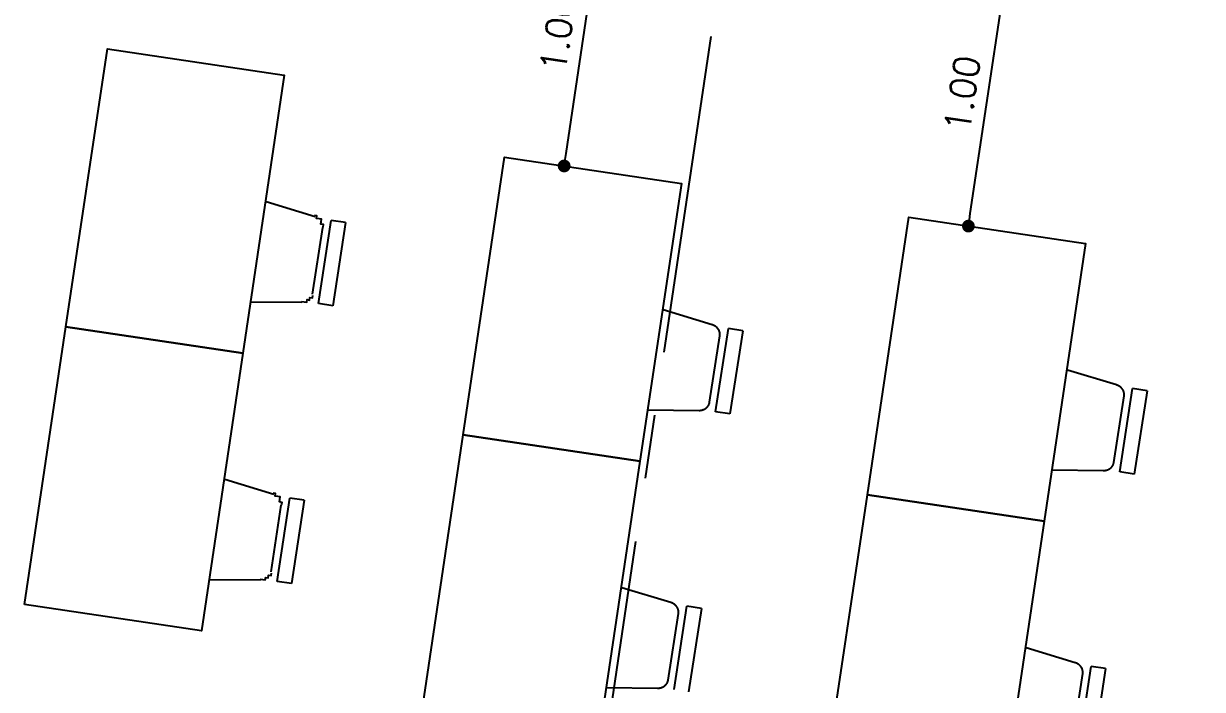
# Model space of a CAD drawing. Header units: millimetres. Extents: x 338 to 506, y 179 to 335.
# Drawn here: x 436.802 to 441.417, y 264.781 to 267.389 of the extents above; entities that cross this region are included whole.
import ezdxf

# ---------------------------------------------------------------- set-up
doc = ezdxf.new("R2010")
doc.units = ezdxf.units.MM
doc.linetypes.add('CENTER', pattern=[2, 1.25, -0.25, 0.25, -0.25])
doc.linetypes.add('DASHED2', pattern=[0.375, 0.25, -0.125])
doc.layers.add('EJES_DE_COLUMNA', color=255, linetype='DASHED2')
doc.layers.add('MUROS', color=32, linetype='Continuous')
doc.styles.add('NOTAS', font='simplex.shx')
doc.styles.get("Standard").update_dxf_attribs({"font": 'ARIALUNI.ttf'})
doc.dimstyles.new('ROMANS', dxfattribs={"dimtxt": 0.1, "dimasz": 0.05, "dimexe": 0.04, "dimexo": 0.5, "dimgap": 0.05, "dimtad": 1, "dimtih": 1, "dimtoh": 1, "dimdec": 4, "dimzin": 5, "dimdsep": 46, "dimtxsty": 'Standard', "dimsah": 1, "dimcen": 0.05, "dimse1": 1, "dimse2": 1, "dimclrd": 7, "dimclre": 7, "dimclrt": 7, "dimadec": 0, "dimazin": 0, "dimtfac": 1, "dimtdec": 4, "dimtix": 1, "dimtmove": 2, "dimatfit": 3, "dimfxl": 1, "dimtolj": 1, "dimarcsym": 0})

# ---------------------------------------------------------------- blocks, each defined once
blk = doc.blocks.new('_DOT')
at = {"color": 0, "linetype": 'ByBlock'}
blk.add_line((-0.5, 0), (-1, 0), dxfattribs=at)
at = {"color": 0, "linetype": 'ByBlock', "const_width": 0.5}
blk.add_lwpolyline([(-0.25, 0, 1), (0.25, 0, 1)], format="xyb", close=True, dxfattribs=at)
blk = doc.blocks.new('*U672')
at = {"color": 7, "style": 'NOTAS'}
blk.add_text('1.00', height=0.1, dxfattribs=at).set_placement((2.3694, 0.8366))
blk = doc.blocks.new('*D671')
at = {"color": 7, "transparency": 16777216}
blk.add_line((2.06, 0.7866), (2.9645, 0.7866), dxfattribs=at)
at = {"layer": 'DEFPOINTS', "color": 0, "transparency": 16777216}
for p in [(2.01, 1.0228, -0.0148), (3.0145, 1.0228, -0.0148), (3.0145, 0.7866)]:
    blk.add_point(p, dxfattribs=at)
at = {"transparency": 16777216}
blk.add_blockref('*U672', (0, 0), dxfattribs=at)
at = {"color": 7, "transparency": 16777216, "xscale": 0.05, "yscale": 0.05, "zscale": 0.05, "rotation": 180}
blk.add_blockref('_DOT', (2.01, 0.7866), dxfattribs=at)
at = {"color": 7, "transparency": 16777216, "xscale": 0.05, "yscale": 0.05, "zscale": 0.05}
blk.add_blockref('_DOT', (3.0145, 0.7866), dxfattribs=at)
blk = doc.blocks.new('EJES_ESTRUCTURALES')
at = {"layer": 'EJES_DE_COLUMNA', "color": 9, "linetype": 'CENTER'}
blk.add_line((661.47768, 154.66228), (759.37077, 154.66627), dxfattribs=at)
blk = doc.blocks.new('A$C413DDC7C')
at = {"color": 0, "extrusion": (-2.33163e-06, -0.000958086, 1)}
for p, q in [((0.01329, 0.32176, -0.01481), (0.04057, 0.12343, -0.015)), ((0.37986, 0.12178, -0.015), (0.40908, 0.31984, -0.01481)), ((1.11329, 0.32176, -0.01481), (1.14057, 0.12343, -0.015)), ((1.47986, 0.12178, -0.015), (1.50908, 0.31984, -0.01481)), ((0.0448, 0.05876, -0.01506), (0.375, 0.05715, -0.01506)), ((0.07802, 0.08717, -0.01503), (0.34207, 0.08588, -0.01503)), ((0.37472, 0, -0.01511), (0.375, 0.05715, -0.01506)), ((1.14453, 0.00161, -0.01511), (1.1448, 0.05876, -0.01506)), ((1.1448, 0.05876, -0.01506), (1.475, 0.05715, -0.01506)), ((1.17802, 0.08717, -0.01503), (1.44207, 0.08588, -0.01503)), ((1.47472, 0, -0.01511), (1.475, 0.05715, -0.01506)), ((0.37472, 0, -0.01511), (0.04453, 0.00161, -0.01511)), ((1.47472, 0, -0.01511), (1.14453, 0.00161, -0.01511))]:
    blk.add_line(p, q, dxfattribs=at)
at = {"elevation": -0.01481}
for points in [[(-0.19, 1.02275), (0.91, 1.02275), (0.91, 0.32275), (-0.19, 0.32275)], [(0.91, 1.02275), (2.01, 1.02275), (2.01, 0.32275), (0.91, 0.32275)]]:
    blk.add_lwpolyline(points, close=True, dxfattribs=at)
at = {"color": 0}
for points in [[(0.04057, 0.12343, -0.015), (0.04064, 0.12296, -0.015), (0.04071, 0.1225, -0.015), (0.04079, 0.12203, -0.015), (0.04087, 0.12157, -0.015), (0.04095, 0.1211, -0.015), (0.04104, 0.12064, -0.015), (0.04113, 0.12018, -0.015), (0.04123, 0.11972, -0.015), (0.04133, 0.11926, -0.015), (0.04144, 0.11881, -0.015), (0.04155, 0.11835, -0.015), (0.04167, 0.1179, -0.015), (0.04179, 0.11744, -0.015), (0.04192, 0.11699, -0.015), (0.04205, 0.11654, -0.015), (0.04218, 0.1161, -0.015), (0.04232, 0.11565, -0.015), (0.04246, 0.11521, -0.015), (0.04261, 0.11476, -0.015), (0.04276, 0.11432, -0.015), (0.04291, 0.11388, -0.015), (0.04308, 0.11345, -0.01501), (0.04324, 0.11301, -0.01501), (0.04341, 0.11258, -0.01501), (0.04358, 0.11215, -0.01501), (0.04376, 0.11172, -0.01501), (0.04394, 0.11129, -0.01501), (0.04412, 0.11087, -0.01501), (0.04431, 0.11045, -0.01501), (0.04451, 0.11003, -0.01501), (0.04471, 0.10961, -0.01501), (0.04491, 0.1092, -0.01501), (0.04511, 0.10879, -0.01501), (0.04532, 0.10837, -0.01501), (0.04554, 0.10797, -0.01501), (0.04575, 0.10756, -0.01501), (0.04598, 0.10716, -0.01501), (0.0462, 0.10676, -0.01501), (0.04643, 0.10637, -0.01501), (0.04667, 0.10598, -0.01501), (0.0469, 0.10559, -0.01501), (0.04714, 0.1052, -0.01501), (0.04739, 0.10482, -0.01501), (0.04764, 0.10444, -0.01501), (0.04789, 0.10406, -0.01501), (0.04815, 0.10368, -0.01501), (0.04841, 0.10331, -0.01502), (0.04867, 0.10294, -0.01502), (0.04894, 0.10258, -0.01502), (0.04921, 0.10222, -0.01502), (0.04948, 0.10186, -0.01502), (0.04976, 0.1015, -0.01502), (0.05004, 0.10115, -0.01502), (0.05032, 0.10081, -0.01502), (0.05061, 0.10046, -0.01502), (0.0509, 0.10012, -0.01502), (0.0512, 0.09979, -0.01502), (0.0515, 0.09945, -0.01502), (0.0518, 0.09912, -0.01502), (0.0521, 0.0988, -0.01502), (0.05241, 0.09848, -0.01502), (0.05272, 0.09816, -0.01502), (0.05303, 0.09784, -0.01502), (0.05335, 0.09753, -0.01502), (0.05367, 0.09723, -0.01502), (0.05399, 0.09692, -0.01502), (0.05432, 0.09663, -0.01502), (0.05465, 0.09633, -0.01502), (0.05498, 0.09604, -0.01502), (0.05531, 0.09576, -0.01502), (0.05565, 0.09547, -0.01502), (0.05599, 0.0952, -0.01502), (0.05633, 0.09492, -0.01502), (0.05668, 0.09465, -0.01502), (0.05703, 0.09439, -0.01502), (0.05738, 0.09413, -0.01502), (0.05773, 0.09387, -0.01502), (0.05808, 0.09362, -0.01502), (0.05844, 0.09337, -0.01502), (0.0588, 0.09313, -0.01502), (0.05917, 0.09289, -0.01503), (0.05953, 0.09266, -0.01503), (0.0599, 0.09243, -0.01503), (0.06027, 0.09221, -0.01503), (0.06064, 0.09199, -0.01503), (0.06101, 0.09177, -0.01503), (0.06139, 0.09156, -0.01503), (0.06177, 0.09135, -0.01503), (0.06215, 0.09115, -0.01503), (0.06253, 0.09096, -0.01503), (0.06291, 0.09076, -0.01503), (0.0633, 0.09058, -0.01503), (0.06369, 0.09039, -0.01503), (0.06407, 0.09022, -0.01503), (0.06447, 0.09004, -0.01503), (0.06486, 0.08988, -0.01503), (0.06525, 0.08971, -0.01503), (0.06565, 0.08956, -0.01503), (0.06605, 0.0894, -0.01503), (0.06645, 0.08925, -0.01503), (0.06685, 0.08911, -0.01503), (0.06725, 0.08897, -0.01503), (0.06765, 0.08884, -0.01503), (0.06805, 0.08871, -0.01503), (0.06846, 0.08859, -0.01503), (0.06887, 0.08847, -0.01503), (0.06927, 0.08836, -0.01503), (0.06968, 0.08825, -0.01503), (0.07009, 0.08815, -0.01503), (0.0705, 0.08805, -0.01503), (0.07092, 0.08796, -0.01503), (0.07133, 0.08787, -0.01503), (0.07174, 0.08779, -0.01503), (0.07216, 0.08771, -0.01503), (0.07257, 0.08764, -0.01503), (0.07299, 0.08757, -0.01503), (0.07341, 0.08751, -0.01503), (0.07382, 0.08745, -0.01503), (0.07424, 0.0874, -0.01503), (0.07466, 0.08735, -0.01503), (0.07508, 0.08731, -0.01503), (0.0755, 0.08728, -0.01503), (0.07592, 0.08725, -0.01503), (0.07634, 0.08722, -0.01503), (0.07675, 0.0872, -0.01503), (0.07717, 0.08718, -0.01503), (0.0776, 0.08717, -0.01503), (0.07802, 0.08717, -0.01503)], [(0.34207, 0.08588, -0.01503), (0.34249, 0.08589, -0.01503), (0.34291, 0.08589, -0.01503), (0.34333, 0.0859, -0.01503), (0.34375, 0.08592, -0.01503), (0.34417, 0.08594, -0.01503), (0.34459, 0.08597, -0.01503), (0.34501, 0.086, -0.01503), (0.34542, 0.08604, -0.01503), (0.34584, 0.08608, -0.01503), (0.34626, 0.08612, -0.01503), (0.34668, 0.08618, -0.01503), (0.3471, 0.08624, -0.01503), (0.34751, 0.0863, -0.01503), (0.34793, 0.08637, -0.01503), (0.34834, 0.08644, -0.01503), (0.34876, 0.08652, -0.01503), (0.34917, 0.0866, -0.01503), (0.34958, 0.08669, -0.01503), (0.35, 0.08678, -0.01503), (0.35041, 0.08688, -0.01503), (0.35082, 0.08699, -0.01503), (0.35123, 0.0871, -0.01503), (0.35163, 0.08721, -0.01503), (0.35204, 0.08733, -0.01503), (0.35245, 0.08745, -0.01503), (0.35285, 0.08758, -0.01503), (0.35325, 0.08772, -0.01503), (0.35366, 0.08786, -0.01503), (0.35406, 0.088, -0.01503), (0.35446, 0.08815, -0.01503), (0.35485, 0.0883, -0.01503), (0.35525, 0.08846, -0.01503), (0.35564, 0.08863, -0.01503), (0.35604, 0.0888, -0.01503), (0.35643, 0.08897, -0.01503), (0.35682, 0.08915, -0.01503), (0.3572, 0.08933, -0.01503), (0.35759, 0.08952, -0.01503), (0.35797, 0.08971, -0.01503), (0.35836, 0.08991, -0.01503), (0.35874, 0.09011, -0.01503), (0.35911, 0.09032, -0.01503), (0.35949, 0.09053, -0.01503), (0.35986, 0.09075, -0.01503), (0.36024, 0.09097, -0.01503), (0.3606, 0.09119, -0.01503), (0.36097, 0.09142, -0.01503), (0.36134, 0.09166, -0.01503), (0.3617, 0.0919, -0.01503), (0.36206, 0.09214, -0.01503), (0.36242, 0.09239, -0.01502), (0.36277, 0.09264, -0.01502), (0.36313, 0.0929, -0.01502), (0.36348, 0.09316, -0.01502), (0.36382, 0.09343, -0.01502), (0.36417, 0.0937, -0.01502), (0.36451, 0.09397, -0.01502), (0.36485, 0.09425, -0.01502), (0.36519, 0.09453, -0.01502), (0.36552, 0.09482, -0.01502), (0.36585, 0.09511, -0.01502), (0.36618, 0.09541, -0.01502), (0.36651, 0.0957, -0.01502), (0.36683, 0.09601, -0.01502), (0.36715, 0.09631, -0.01502), (0.36747, 0.09663, -0.01502), (0.36778, 0.09694, -0.01502), (0.36809, 0.09726, -0.01502), (0.3684, 0.09758, -0.01502), (0.36871, 0.09791, -0.01502), (0.36901, 0.09824, -0.01502), (0.3693, 0.09857, -0.01502), (0.3696, 0.09891, -0.01502), (0.36989, 0.09925, -0.01502), (0.37018, 0.0996, -0.01502), (0.37046, 0.09994, -0.01502), (0.37074, 0.1003, -0.01502), (0.37102, 0.10065, -0.01502), (0.37129, 0.10101, -0.01502), (0.37156, 0.10137, -0.01502), (0.37183, 0.10174, -0.01502), (0.3721, 0.10211, -0.01502), (0.37235, 0.10248, -0.01502), (0.37261, 0.10285, -0.01501), (0.37286, 0.10323, -0.01501), (0.37311, 0.10361, -0.01501), (0.37336, 0.104, -0.01501), (0.3736, 0.10439, -0.01501), (0.37384, 0.10478, -0.01501), (0.37407, 0.10517, -0.01501), (0.3743, 0.10557, -0.01501), (0.37452, 0.10597, -0.01501), (0.37475, 0.10637, -0.01501), (0.37496, 0.10677, -0.01501), (0.37518, 0.10718, -0.01501), (0.37539, 0.10759, -0.01501), (0.37559, 0.108, -0.01501), (0.37579, 0.10841, -0.01501), (0.37599, 0.10883, -0.01501), (0.37619, 0.10925, -0.01501), (0.37638, 0.10967, -0.01501), (0.37656, 0.1101, -0.01501), (0.37674, 0.11053, -0.01501), (0.37692, 0.11095, -0.01501), (0.37709, 0.11139, -0.01501), (0.37726, 0.11182, -0.01501), (0.37743, 0.11225, -0.01501), (0.37759, 0.11269, -0.01501), (0.37774, 0.11313, -0.015), (0.37789, 0.11357, -0.015), (0.37804, 0.11402, -0.015), (0.37818, 0.11446, -0.015), (0.37832, 0.11491, -0.015), (0.37845, 0.11536, -0.015), (0.37858, 0.11581, -0.015), (0.37871, 0.11626, -0.015), (0.37883, 0.11671, -0.015), (0.37895, 0.11716, -0.015), (0.37906, 0.11762, -0.015), (0.37916, 0.11808, -0.015), (0.37927, 0.11854, -0.015), (0.37937, 0.119, -0.015), (0.37946, 0.11946, -0.015), (0.37955, 0.11992, -0.015), (0.37963, 0.12038, -0.015), (0.37971, 0.12085, -0.015), (0.37979, 0.12131, -0.015), (0.37986, 0.12178, -0.015)], [(1.14057, 0.12343, -0.015), (1.14064, 0.12296, -0.015), (1.14071, 0.1225, -0.015), (1.14079, 0.12203, -0.015), (1.14087, 0.12157, -0.015), (1.14095, 0.1211, -0.015), (1.14104, 0.12064, -0.015), (1.14113, 0.12018, -0.015), (1.14123, 0.11972, -0.015), (1.14133, 0.11926, -0.015), (1.14144, 0.11881, -0.015), (1.14155, 0.11835, -0.015), (1.14167, 0.1179, -0.015), (1.14179, 0.11744, -0.015), (1.14192, 0.11699, -0.015), (1.14205, 0.11654, -0.015), (1.14218, 0.1161, -0.015), (1.14232, 0.11565, -0.015), (1.14246, 0.11521, -0.015), (1.14261, 0.11476, -0.015), (1.14276, 0.11432, -0.015), (1.14292, 0.11388, -0.015), (1.14308, 0.11345, -0.01501), (1.14324, 0.11301, -0.01501), (1.14341, 0.11258, -0.01501), (1.14358, 0.11215, -0.01501), (1.14376, 0.11172, -0.01501), (1.14394, 0.11129, -0.01501), (1.14412, 0.11087, -0.01501), (1.14431, 0.11045, -0.01501), (1.14451, 0.11003, -0.01501), (1.14471, 0.10961, -0.01501), (1.14491, 0.1092, -0.01501), (1.14511, 0.10879, -0.01501), (1.14532, 0.10837, -0.01501), (1.14554, 0.10797, -0.01501), (1.14575, 0.10756, -0.01501), (1.14598, 0.10716, -0.01501), (1.1462, 0.10676, -0.01501), (1.14643, 0.10637, -0.01501), (1.14667, 0.10598, -0.01501), (1.1469, 0.10559, -0.01501), (1.14714, 0.1052, -0.01501), (1.14739, 0.10482, -0.01501), (1.14764, 0.10444, -0.01501), (1.14789, 0.10406, -0.01501), (1.14815, 0.10368, -0.01501), (1.14841, 0.10331, -0.01502), (1.14867, 0.10294, -0.01502), (1.14894, 0.10258, -0.01502), (1.14921, 0.10222, -0.01502), (1.14948, 0.10186, -0.01502), (1.14976, 0.1015, -0.01502), (1.15004, 0.10115, -0.01502), (1.15032, 0.10081, -0.01502), (1.15061, 0.10046, -0.01502), (1.1509, 0.10012, -0.01502), (1.1512, 0.09979, -0.01502), (1.1515, 0.09945, -0.01502), (1.1518, 0.09912, -0.01502), (1.1521, 0.0988, -0.01502), (1.15241, 0.09848, -0.01502), (1.15272, 0.09816, -0.01502), (1.15303, 0.09784, -0.01502), (1.15335, 0.09753, -0.01502), (1.15367, 0.09723, -0.01502), (1.15399, 0.09692, -0.01502), (1.15432, 0.09663, -0.01502), (1.15465, 0.09633, -0.01502), (1.15498, 0.09604, -0.01502), (1.15531, 0.09576, -0.01502), (1.15565, 0.09547, -0.01502), (1.15599, 0.0952, -0.01502), (1.15633, 0.09492, -0.01502), (1.15668, 0.09465, -0.01502), (1.15703, 0.09439, -0.01502), (1.15738, 0.09413, -0.01502), (1.15773, 0.09387, -0.01502), (1.15808, 0.09362, -0.01502), (1.15844, 0.09337, -0.01502), (1.1588, 0.09313, -0.01502), (1.15917, 0.09289, -0.01503), (1.15953, 0.09266, -0.01503), (1.1599, 0.09243, -0.01503), (1.16027, 0.09221, -0.01503), (1.16064, 0.09199, -0.01503), (1.16101, 0.09177, -0.01503), (1.16139, 0.09156, -0.01503), (1.16177, 0.09135, -0.01503), (1.16215, 0.09115, -0.01503), (1.16253, 0.09096, -0.01503), (1.16291, 0.09076, -0.01503), (1.1633, 0.09058, -0.01503), (1.16369, 0.09039, -0.01503), (1.16407, 0.09022, -0.01503), (1.16447, 0.09004, -0.01503), (1.16486, 0.08988, -0.01503), (1.16525, 0.08971, -0.01503), (1.16565, 0.08956, -0.01503), (1.16605, 0.0894, -0.01503), (1.16645, 0.08925, -0.01503), (1.16685, 0.08911, -0.01503), (1.16725, 0.08897, -0.01503), (1.16765, 0.08884, -0.01503), (1.16805, 0.08871, -0.01503), (1.16846, 0.08859, -0.01503), (1.16887, 0.08847, -0.01503), (1.16927, 0.08836, -0.01503), (1.16968, 0.08825, -0.01503), (1.17009, 0.08815, -0.01503), (1.17051, 0.08805, -0.01503), (1.17092, 0.08796, -0.01503), (1.17133, 0.08787, -0.01503), (1.17174, 0.08779, -0.01503), (1.17216, 0.08771, -0.01503), (1.17257, 0.08764, -0.01503), (1.17299, 0.08757, -0.01503), (1.17341, 0.08751, -0.01503), (1.17382, 0.08745, -0.01503), (1.17424, 0.0874, -0.01503), (1.17466, 0.08735, -0.01503), (1.17508, 0.08731, -0.01503), (1.1755, 0.08728, -0.01503), (1.17592, 0.08725, -0.01503), (1.17634, 0.08722, -0.01503), (1.17676, 0.0872, -0.01503), (1.17718, 0.08718, -0.01503), (1.1776, 0.08717, -0.01503), (1.17802, 0.08717, -0.01503)], [(1.44207, 0.08588, -0.01503), (1.44249, 0.08589, -0.01503), (1.44291, 0.08589, -0.01503), (1.44333, 0.0859, -0.01503), (1.44375, 0.08592, -0.01503), (1.44417, 0.08594, -0.01503), (1.44459, 0.08597, -0.01503), (1.44501, 0.086, -0.01503), (1.44542, 0.08604, -0.01503), (1.44584, 0.08608, -0.01503), (1.44626, 0.08612, -0.01503), (1.44668, 0.08618, -0.01503), (1.4471, 0.08624, -0.01503), (1.44751, 0.0863, -0.01503), (1.44793, 0.08637, -0.01503), (1.44834, 0.08644, -0.01503), (1.44876, 0.08652, -0.01503), (1.44917, 0.0866, -0.01503), (1.44959, 0.08669, -0.01503), (1.45, 0.08678, -0.01503), (1.45041, 0.08688, -0.01503), (1.45082, 0.08699, -0.01503), (1.45123, 0.0871, -0.01503), (1.45164, 0.08721, -0.01503), (1.45204, 0.08733, -0.01503), (1.45245, 0.08745, -0.01503), (1.45285, 0.08758, -0.01503), (1.45325, 0.08772, -0.01503), (1.45366, 0.08786, -0.01503), (1.45406, 0.088, -0.01503), (1.45446, 0.08815, -0.01503), (1.45485, 0.0883, -0.01503), (1.45525, 0.08846, -0.01503), (1.45564, 0.08863, -0.01503), (1.45604, 0.0888, -0.01503), (1.45643, 0.08897, -0.01503), (1.45682, 0.08915, -0.01503), (1.4572, 0.08933, -0.01503), (1.45759, 0.08952, -0.01503), (1.45797, 0.08971, -0.01503), (1.45836, 0.08991, -0.01503), (1.45874, 0.09011, -0.01503), (1.45911, 0.09032, -0.01503), (1.45949, 0.09053, -0.01503), (1.45986, 0.09075, -0.01503), (1.46023, 0.09097, -0.01503), (1.4606, 0.09119, -0.01503), (1.46097, 0.09142, -0.01503), (1.46134, 0.09166, -0.01503), (1.4617, 0.0919, -0.01503), (1.46206, 0.09214, -0.01503), (1.46242, 0.09239, -0.01502), (1.46277, 0.09264, -0.01502), (1.46313, 0.0929, -0.01502), (1.46348, 0.09316, -0.01502), (1.46382, 0.09343, -0.01502), (1.46417, 0.0937, -0.01502), (1.46451, 0.09397, -0.01502), (1.46485, 0.09425, -0.01502), (1.46519, 0.09453, -0.01502), (1.46552, 0.09482, -0.01502), (1.46586, 0.09511, -0.01502), (1.46618, 0.09541, -0.01502), (1.46651, 0.0957, -0.01502), (1.46683, 0.09601, -0.01502), (1.46715, 0.09631, -0.01502), (1.46747, 0.09663, -0.01502), (1.46778, 0.09694, -0.01502), (1.46809, 0.09726, -0.01502), (1.4684, 0.09758, -0.01502), (1.4687, 0.09791, -0.01502), (1.46901, 0.09824, -0.01502), (1.4693, 0.09857, -0.01502), (1.4696, 0.09891, -0.01502), (1.46989, 0.09925, -0.01502), (1.47018, 0.0996, -0.01502), (1.47046, 0.09994, -0.01502), (1.47074, 0.1003, -0.01502), (1.47102, 0.10065, -0.01502), (1.47129, 0.10101, -0.01502), (1.47156, 0.10137, -0.01502), (1.47183, 0.10174, -0.01502), (1.4721, 0.10211, -0.01502), (1.47236, 0.10248, -0.01502), (1.47261, 0.10285, -0.01501), (1.47286, 0.10323, -0.01501), (1.47311, 0.10361, -0.01501), (1.47336, 0.104, -0.01501), (1.4736, 0.10439, -0.01501), (1.47384, 0.10478, -0.01501), (1.47407, 0.10517, -0.01501), (1.4743, 0.10557, -0.01501), (1.47452, 0.10597, -0.01501), (1.47475, 0.10637, -0.01501), (1.47496, 0.10677, -0.01501), (1.47518, 0.10718, -0.01501), (1.47539, 0.10759, -0.01501), (1.47559, 0.108, -0.01501), (1.4758, 0.10841, -0.01501), (1.47599, 0.10883, -0.01501), (1.47619, 0.10925, -0.01501), (1.47638, 0.10967, -0.01501), (1.47656, 0.1101, -0.01501), (1.47674, 0.11053, -0.01501), (1.47692, 0.11095, -0.01501), (1.47709, 0.11139, -0.01501), (1.47726, 0.11182, -0.01501), (1.47743, 0.11225, -0.01501), (1.47759, 0.11269, -0.01501), (1.47774, 0.11313, -0.015), (1.47789, 0.11357, -0.015), (1.47804, 0.11402, -0.015), (1.47818, 0.11446, -0.015), (1.47832, 0.11491, -0.015), (1.47845, 0.11536, -0.015), (1.47858, 0.11581, -0.015), (1.47871, 0.11626, -0.015), (1.47883, 0.11671, -0.015), (1.47895, 0.11716, -0.015), (1.47906, 0.11762, -0.015), (1.47917, 0.11808, -0.015), (1.47927, 0.11854, -0.015), (1.47937, 0.119, -0.015), (1.47946, 0.11946, -0.015), (1.47955, 0.11992, -0.015), (1.47963, 0.12038, -0.015), (1.47971, 0.12085, -0.015), (1.47979, 0.12131, -0.015), (1.47986, 0.12178, -0.015)]]:
    blk.add_polyline3d(points, dxfattribs=at)
dim = blk.add_linear_dim(base=(3.01453, 0.78661), p1=(2.01, 1.02275, -0.01481), p2=(3.01453, 1.02275, -0.01481), dimstyle='ROMANS')
dim.commit()
dim.dimension.update_dxf_attribs({"geometry": '*D671', "text_midpoint": (2.51226, 0.88661)})
blk = doc.blocks.new('MESAS_DISEÑO_Y_EXPRESION')
at = {"color": 18, "extrusion": (-2.33163e-06, -0.000958086, 1)}
for p, q in [((2981.8795, 1941.2968, 0), (2981.9068, 1941.0985, -0.0002)), ((2982.2461, 1941.0969, -0.0002), (2982.2753, 1941.2949, 0)), ((2982.9795, 1941.2968, 0), (2983.0068, 1941.0985, -0.0002)), ((2983.3461, 1941.0969, -0.0002), (2983.3753, 1941.2949, 0)), ((2981.9108, 1940.9767, -0.0003), (2981.911, 1941.0338, -0.0003)), ((2981.911, 1941.0338, -0.0003), (2982.2412, 1941.0322, -0.0003)), ((2981.9442, 1941.0623, -0.0002), (2982.2083, 1941.061, -0.0002)), ((2982.241, 1940.9751, -0.0003), (2982.2412, 1941.0322, -0.0003)), ((2983.0108, 1940.9767, -0.0003), (2983.011, 1941.0338, -0.0003)), ((2983.011, 1941.0338, -0.0003), (2983.3412, 1941.0322, -0.0003)), ((2983.0442, 1941.0623, -0.0002), (2983.3083, 1941.061, -0.0002)), ((2983.341, 1940.9751, -0.0003), (2983.3412, 1941.0322, -0.0003)), ((2982.241, 1940.9751, -0.0003), (2981.9108, 1940.9767, -0.0003)), ((2983.341, 1940.9751, -0.0003), (2983.0108, 1940.9767, -0.0003))]:
    blk.add_line(p, q, dxfattribs=at)
at = {"color": 18}
for points in [[(2981.6762, 1941.9978), (2982.7762, 1941.9978), (2982.7762, 1941.2978), (2981.6762, 1941.2978)], [(2982.7762, 1941.9978), (2983.8762, 1941.9978), (2983.8762, 1941.2978), (2982.7762, 1941.2978)]]:
    blk.add_lwpolyline(points, close=True, dxfattribs=at)
for points in [[(2981.91, 1941.1, -0.0002), (2981.91, 1941.1, -0.0002), (2981.91, 1941.1, -0.0002), (2981.91, 1941.1, -0.0002), (2981.91, 1941.1, -0.0002), (2981.91, 1941.1, -0.0002), (2981.91, 1941.1, -0.0002), (2981.91, 1941.1, -0.0002), (2981.91, 1941.09, -0.0002), (2981.91, 1941.09, -0.0002), (2981.91, 1941.09, -0.0002), (2981.91, 1941.09, -0.0002), (2981.91, 1941.09, -0.0002), (2981.91, 1941.09, -0.0002), (2981.91, 1941.09, -0.0002), (2981.91, 1941.09, -0.0002), (2981.91, 1941.09, -0.0002), (2981.91, 1941.09, -0.0002), (2981.91, 1941.09, -0.0002), (2981.91, 1941.09, -0.0002), (2981.91, 1941.09, -0.0002), (2981.91, 1941.09, -0.0002), (2981.91, 1941.09, -0.0002), (2981.91, 1941.09, -0.0002), (2981.91, 1941.09, -0.0002), (2981.91, 1941.09, -0.0002), (2981.91, 1941.09, -0.0002), (2981.91, 1941.09, -0.0002), (2981.91, 1941.09, -0.0002), (2981.91, 1941.09, -0.0002), (2981.91, 1941.09, -0.0002), (2981.91, 1941.08, -0.0002), (2981.91, 1941.08, -0.0002), (2981.91, 1941.08, -0.0002), (2981.91, 1941.08, -0.0002), (2981.91, 1941.08, -0.0002), (2981.91, 1941.08, -0.0002), (2981.91, 1941.08, -0.0002), (2981.91, 1941.08, -0.0002), (2981.91, 1941.08, -0.0002), (2981.91, 1941.08, -0.0002), (2981.91, 1941.08, -0.0002), (2981.91, 1941.08, -0.0002), (2981.91, 1941.08, -0.0002), (2981.91, 1941.08, -0.0002), (2981.91, 1941.08, -0.0002), (2981.91, 1941.08, -0.0002), (2981.91, 1941.08, -0.0002), (2981.91, 1941.08, -0.0002), (2981.92, 1941.08, -0.0002), (2981.92, 1941.08, -0.0002), (2981.92, 1941.08, -0.0002), (2981.92, 1941.08, -0.0002), (2981.92, 1941.08, -0.0002), (2981.92, 1941.08, -0.0002), (2981.92, 1941.08, -0.0002), (2981.92, 1941.08, -0.0002), (2981.92, 1941.07, -0.0002), (2981.92, 1941.07, -0.0002), (2981.92, 1941.07, -0.0002), (2981.92, 1941.07, -0.0002), (2981.92, 1941.07, -0.0002), (2981.92, 1941.07, -0.0002), (2981.92, 1941.07, -0.0002), (2981.92, 1941.07, -0.0002), (2981.92, 1941.07, -0.0002), (2981.92, 1941.07, -0.0002), (2981.92, 1941.07, -0.0002), (2981.92, 1941.07, -0.0002), (2981.92, 1941.07, -0.0002), (2981.92, 1941.07, -0.0002), (2981.92, 1941.07, -0.0002), (2981.92, 1941.07, -0.0002), (2981.92, 1941.07, -0.0002), (2981.92, 1941.07, -0.0002), (2981.92, 1941.07, -0.0002), (2981.92, 1941.07, -0.0002), (2981.92, 1941.07, -0.0002), (2981.92, 1941.07, -0.0002), (2981.92, 1941.07, -0.0002), (2981.93, 1941.07, -0.0002), (2981.93, 1941.07, -0.0002), (2981.93, 1941.07, -0.0002), (2981.93, 1941.07, -0.0002), (2981.93, 1941.07, -0.0002), (2981.93, 1941.07, -0.0002), (2981.93, 1941.07, -0.0002), (2981.93, 1941.07, -0.0002), (2981.93, 1941.07, -0.0002), (2981.93, 1941.07, -0.0002), (2981.93, 1941.07, -0.0002), (2981.93, 1941.07, -0.0002), (2981.93, 1941.07, -0.0002), (2981.93, 1941.07, -0.0002), (2981.93, 1941.07, -0.0002), (2981.93, 1941.07, -0.0002), (2981.93, 1941.06, -0.0002), (2981.93, 1941.06, -0.0002), (2981.93, 1941.06, -0.0002), (2981.93, 1941.06, -0.0002), (2981.93, 1941.06, -0.0002), (2981.93, 1941.06, -0.0002), (2981.93, 1941.06, -0.0002), (2981.93, 1941.06, -0.0002), (2981.93, 1941.06, -0.0002), (2981.93, 1941.06, -0.0002), (2981.94, 1941.06, -0.0002), (2981.94, 1941.06, -0.0002), (2981.94, 1941.06, -0.0002), (2981.94, 1941.06, -0.0002), (2981.94, 1941.06, -0.0002), (2981.94, 1941.06, -0.0002), (2981.94, 1941.06, -0.0002), (2981.94, 1941.06, -0.0002), (2981.94, 1941.06, -0.0002), (2981.94, 1941.06, -0.0002), (2981.94, 1941.06, -0.0002), (2981.94, 1941.06, -0.0002), (2981.94, 1941.06, -0.0002), (2981.94, 1941.06, -0.0002), (2981.94, 1941.06, -0.0002), (2981.94, 1941.06, -0.0002), (2981.94, 1941.06, -0.0002), (2981.94, 1941.06, -0.0002), (2981.94, 1941.06, -0.0002), (2981.94, 1941.06, -0.0002), (2981.94, 1941.06, -0.0002), (2981.94, 1941.06, -0.0002), (2981.94, 1941.06, -0.0002)], [(2982.21, 1941.06, -0.0002), (2982.21, 1941.06, -0.0002), (2982.21, 1941.06, -0.0002), (2982.21, 1941.06, -0.0002), (2982.21, 1941.06, -0.0002), (2982.21, 1941.06, -0.0002), (2982.21, 1941.06, -0.0002), (2982.21, 1941.06, -0.0002), (2982.21, 1941.06, -0.0002), (2982.21, 1941.06, -0.0002), (2982.21, 1941.06, -0.0002), (2982.21, 1941.06, -0.0002), (2982.21, 1941.06, -0.0002), (2982.21, 1941.06, -0.0002), (2982.21, 1941.06, -0.0002), (2982.21, 1941.06, -0.0002), (2982.21, 1941.06, -0.0002), (2982.22, 1941.06, -0.0002), (2982.22, 1941.06, -0.0002), (2982.22, 1941.06, -0.0002), (2982.22, 1941.06, -0.0002), (2982.22, 1941.06, -0.0002), (2982.22, 1941.06, -0.0002), (2982.22, 1941.06, -0.0002), (2982.22, 1941.06, -0.0002), (2982.22, 1941.06, -0.0002), (2982.22, 1941.06, -0.0002), (2982.22, 1941.06, -0.0002), (2982.22, 1941.06, -0.0002), (2982.22, 1941.06, -0.0002), (2982.22, 1941.06, -0.0002), (2982.22, 1941.06, -0.0002), (2982.22, 1941.06, -0.0002), (2982.22, 1941.06, -0.0002), (2982.22, 1941.06, -0.0002), (2982.22, 1941.06, -0.0002), (2982.22, 1941.06, -0.0002), (2982.22, 1941.06, -0.0002), (2982.22, 1941.06, -0.0002), (2982.22, 1941.06, -0.0002), (2982.22, 1941.06, -0.0002), (2982.22, 1941.07, -0.0002), (2982.23, 1941.07, -0.0002), (2982.23, 1941.07, -0.0002), (2982.23, 1941.07, -0.0002), (2982.23, 1941.07, -0.0002), (2982.23, 1941.07, -0.0002), (2982.23, 1941.07, -0.0002), (2982.23, 1941.07, -0.0002), (2982.23, 1941.07, -0.0002), (2982.23, 1941.07, -0.0002), (2982.23, 1941.07, -0.0002), (2982.23, 1941.07, -0.0002), (2982.23, 1941.07, -0.0002), (2982.23, 1941.07, -0.0002), (2982.23, 1941.07, -0.0002), (2982.23, 1941.07, -0.0002), (2982.23, 1941.07, -0.0002), (2982.23, 1941.07, -0.0002), (2982.23, 1941.07, -0.0002), (2982.23, 1941.07, -0.0002), (2982.23, 1941.07, -0.0002), (2982.23, 1941.07, -0.0002), (2982.23, 1941.07, -0.0002), (2982.23, 1941.07, -0.0002), (2982.23, 1941.07, -0.0002), (2982.23, 1941.07, -0.0002), (2982.23, 1941.07, -0.0002), (2982.23, 1941.07, -0.0002), (2982.23, 1941.07, -0.0002), (2982.23, 1941.07, -0.0002), (2982.24, 1941.07, -0.0002), (2982.24, 1941.07, -0.0002), (2982.24, 1941.07, -0.0002), (2982.24, 1941.07, -0.0002), (2982.24, 1941.07, -0.0002), (2982.24, 1941.08, -0.0002), (2982.24, 1941.08, -0.0002), (2982.24, 1941.08, -0.0002), (2982.24, 1941.08, -0.0002), (2982.24, 1941.08, -0.0002), (2982.24, 1941.08, -0.0002), (2982.24, 1941.08, -0.0002), (2982.24, 1941.08, -0.0002), (2982.24, 1941.08, -0.0002), (2982.24, 1941.08, -0.0002), (2982.24, 1941.08, -0.0002), (2982.24, 1941.08, -0.0002), (2982.24, 1941.08, -0.0002), (2982.24, 1941.08, -0.0002), (2982.24, 1941.08, -0.0002), (2982.24, 1941.08, -0.0002), (2982.24, 1941.08, -0.0002), (2982.24, 1941.08, -0.0002), (2982.24, 1941.08, -0.0002), (2982.24, 1941.08, -0.0002), (2982.24, 1941.08, -0.0002), (2982.24, 1941.08, -0.0002), (2982.24, 1941.08, -0.0002), (2982.24, 1941.08, -0.0002), (2982.24, 1941.08, -0.0002), (2982.24, 1941.08, -0.0002), (2982.24, 1941.09, -0.0002), (2982.24, 1941.09, -0.0002), (2982.24, 1941.09, -0.0002), (2982.24, 1941.09, -0.0002), (2982.24, 1941.09, -0.0002), (2982.24, 1941.09, -0.0002), (2982.24, 1941.09, -0.0002), (2982.24, 1941.09, -0.0002), (2982.24, 1941.09, -0.0002), (2982.24, 1941.09, -0.0002), (2982.24, 1941.09, -0.0002), (2982.24, 1941.09, -0.0002), (2982.24, 1941.09, -0.0002), (2982.24, 1941.09, -0.0002), (2982.24, 1941.09, -0.0002), (2982.25, 1941.09, -0.0002), (2982.25, 1941.09, -0.0002), (2982.25, 1941.09, -0.0002), (2982.25, 1941.09, -0.0002), (2982.25, 1941.09, -0.0002), (2982.25, 1941.09, -0.0002), (2982.25, 1941.09, -0.0002), (2982.25, 1941.1, -0.0002), (2982.25, 1941.1, -0.0002), (2982.25, 1941.1, -0.0002), (2982.25, 1941.1, -0.0002), (2982.25, 1941.1, -0.0002)], [(2983.01, 1941.1, -0.0002), (2983.01, 1941.1, -0.0002), (2983.01, 1941.1, -0.0002), (2983.01, 1941.1, -0.0002), (2983.01, 1941.1, -0.0002), (2983.01, 1941.1, -0.0002), (2983.01, 1941.1, -0.0002), (2983.01, 1941.1, -0.0002), (2983.01, 1941.09, -0.0002), (2983.01, 1941.09, -0.0002), (2983.01, 1941.09, -0.0002), (2983.01, 1941.09, -0.0002), (2983.01, 1941.09, -0.0002), (2983.01, 1941.09, -0.0002), (2983.01, 1941.09, -0.0002), (2983.01, 1941.09, -0.0002), (2983.01, 1941.09, -0.0002), (2983.01, 1941.09, -0.0002), (2983.01, 1941.09, -0.0002), (2983.01, 1941.09, -0.0002), (2983.01, 1941.09, -0.0002), (2983.01, 1941.09, -0.0002), (2983.01, 1941.09, -0.0002), (2983.01, 1941.09, -0.0002), (2983.01, 1941.09, -0.0002), (2983.01, 1941.09, -0.0002), (2983.01, 1941.09, -0.0002), (2983.01, 1941.09, -0.0002), (2983.01, 1941.09, -0.0002), (2983.01, 1941.09, -0.0002), (2983.01, 1941.09, -0.0002), (2983.01, 1941.08, -0.0002), (2983.01, 1941.08, -0.0002), (2983.01, 1941.08, -0.0002), (2983.01, 1941.08, -0.0002), (2983.01, 1941.08, -0.0002), (2983.01, 1941.08, -0.0002), (2983.01, 1941.08, -0.0002), (2983.01, 1941.08, -0.0002), (2983.01, 1941.08, -0.0002), (2983.01, 1941.08, -0.0002), (2983.01, 1941.08, -0.0002), (2983.01, 1941.08, -0.0002), (2983.01, 1941.08, -0.0002), (2983.01, 1941.08, -0.0002), (2983.01, 1941.08, -0.0002), (2983.01, 1941.08, -0.0002), (2983.01, 1941.08, -0.0002), (2983.01, 1941.08, -0.0002), (2983.02, 1941.08, -0.0002), (2983.02, 1941.08, -0.0002), (2983.02, 1941.08, -0.0002), (2983.02, 1941.08, -0.0002), (2983.02, 1941.08, -0.0002), (2983.02, 1941.08, -0.0002), (2983.02, 1941.08, -0.0002), (2983.02, 1941.08, -0.0002), (2983.02, 1941.07, -0.0002), (2983.02, 1941.07, -0.0002), (2983.02, 1941.07, -0.0002), (2983.02, 1941.07, -0.0002), (2983.02, 1941.07, -0.0002), (2983.02, 1941.07, -0.0002), (2983.02, 1941.07, -0.0002), (2983.02, 1941.07, -0.0002), (2983.02, 1941.07, -0.0002), (2983.02, 1941.07, -0.0002), (2983.02, 1941.07, -0.0002), (2983.02, 1941.07, -0.0002), (2983.02, 1941.07, -0.0002), (2983.02, 1941.07, -0.0002), (2983.02, 1941.07, -0.0002), (2983.02, 1941.07, -0.0002), (2983.02, 1941.07, -0.0002), (2983.02, 1941.07, -0.0002), (2983.02, 1941.07, -0.0002), (2983.02, 1941.07, -0.0002), (2983.02, 1941.07, -0.0002), (2983.02, 1941.07, -0.0002), (2983.02, 1941.07, -0.0002), (2983.03, 1941.07, -0.0002), (2983.03, 1941.07, -0.0002), (2983.03, 1941.07, -0.0002), (2983.03, 1941.07, -0.0002), (2983.03, 1941.07, -0.0002), (2983.03, 1941.07, -0.0002), (2983.03, 1941.07, -0.0002), (2983.03, 1941.07, -0.0002), (2983.03, 1941.07, -0.0002), (2983.03, 1941.07, -0.0002), (2983.03, 1941.07, -0.0002), (2983.03, 1941.07, -0.0002), (2983.03, 1941.07, -0.0002), (2983.03, 1941.07, -0.0002), (2983.03, 1941.07, -0.0002), (2983.03, 1941.07, -0.0002), (2983.03, 1941.06, -0.0002), (2983.03, 1941.06, -0.0002), (2983.03, 1941.06, -0.0002), (2983.03, 1941.06, -0.0002), (2983.03, 1941.06, -0.0002), (2983.03, 1941.06, -0.0002), (2983.03, 1941.06, -0.0002), (2983.03, 1941.06, -0.0002), (2983.03, 1941.06, -0.0002), (2983.03, 1941.06, -0.0002), (2983.04, 1941.06, -0.0002), (2983.04, 1941.06, -0.0002), (2983.04, 1941.06, -0.0002), (2983.04, 1941.06, -0.0002), (2983.04, 1941.06, -0.0002), (2983.04, 1941.06, -0.0002), (2983.04, 1941.06, -0.0002), (2983.04, 1941.06, -0.0002), (2983.04, 1941.06, -0.0002), (2983.04, 1941.06, -0.0002), (2983.04, 1941.06, -0.0002), (2983.04, 1941.06, -0.0002), (2983.04, 1941.06, -0.0002), (2983.04, 1941.06, -0.0002), (2983.04, 1941.06, -0.0002), (2983.04, 1941.06, -0.0002), (2983.04, 1941.06, -0.0002), (2983.04, 1941.06, -0.0002), (2983.04, 1941.06, -0.0002), (2983.04, 1941.06, -0.0002), (2983.04, 1941.06, -0.0002), (2983.04, 1941.06, -0.0002), (2983.04, 1941.06, -0.0002)], [(2983.31, 1941.06, -0.0002), (2983.31, 1941.06, -0.0002), (2983.31, 1941.06, -0.0002), (2983.31, 1941.06, -0.0002), (2983.31, 1941.06, -0.0002), (2983.31, 1941.06, -0.0002), (2983.31, 1941.06, -0.0002), (2983.31, 1941.06, -0.0002), (2983.31, 1941.06, -0.0002), (2983.31, 1941.06, -0.0002), (2983.31, 1941.06, -0.0002), (2983.31, 1941.06, -0.0002), (2983.31, 1941.06, -0.0002), (2983.31, 1941.06, -0.0002), (2983.31, 1941.06, -0.0002), (2983.31, 1941.06, -0.0002), (2983.31, 1941.06, -0.0002), (2983.32, 1941.06, -0.0002), (2983.32, 1941.06, -0.0002), (2983.32, 1941.06, -0.0002), (2983.32, 1941.06, -0.0002), (2983.32, 1941.06, -0.0002), (2983.32, 1941.06, -0.0002), (2983.32, 1941.06, -0.0002), (2983.32, 1941.06, -0.0002), (2983.32, 1941.06, -0.0002), (2983.32, 1941.06, -0.0002), (2983.32, 1941.06, -0.0002), (2983.32, 1941.06, -0.0002), (2983.32, 1941.06, -0.0002), (2983.32, 1941.06, -0.0002), (2983.32, 1941.06, -0.0002), (2983.32, 1941.06, -0.0002), (2983.32, 1941.06, -0.0002), (2983.32, 1941.06, -0.0002), (2983.32, 1941.06, -0.0002), (2983.32, 1941.06, -0.0002), (2983.32, 1941.06, -0.0002), (2983.32, 1941.06, -0.0002), (2983.32, 1941.06, -0.0002), (2983.32, 1941.06, -0.0002), (2983.32, 1941.07, -0.0002), (2983.33, 1941.07, -0.0002), (2983.33, 1941.07, -0.0002), (2983.33, 1941.07, -0.0002), (2983.33, 1941.07, -0.0002), (2983.33, 1941.07, -0.0002), (2983.33, 1941.07, -0.0002), (2983.33, 1941.07, -0.0002), (2983.33, 1941.07, -0.0002), (2983.33, 1941.07, -0.0002), (2983.33, 1941.07, -0.0002), (2983.33, 1941.07, -0.0002), (2983.33, 1941.07, -0.0002), (2983.33, 1941.07, -0.0002), (2983.33, 1941.07, -0.0002), (2983.33, 1941.07, -0.0002), (2983.33, 1941.07, -0.0002), (2983.33, 1941.07, -0.0002), (2983.33, 1941.07, -0.0002), (2983.33, 1941.07, -0.0002), (2983.33, 1941.07, -0.0002), (2983.33, 1941.07, -0.0002), (2983.33, 1941.07, -0.0002), (2983.33, 1941.07, -0.0002), (2983.33, 1941.07, -0.0002), (2983.33, 1941.07, -0.0002), (2983.33, 1941.07, -0.0002), (2983.33, 1941.07, -0.0002), (2983.33, 1941.07, -0.0002), (2983.33, 1941.07, -0.0002), (2983.34, 1941.07, -0.0002), (2983.34, 1941.07, -0.0002), (2983.34, 1941.07, -0.0002), (2983.34, 1941.07, -0.0002), (2983.34, 1941.07, -0.0002), (2983.34, 1941.08, -0.0002), (2983.34, 1941.08, -0.0002), (2983.34, 1941.08, -0.0002), (2983.34, 1941.08, -0.0002), (2983.34, 1941.08, -0.0002), (2983.34, 1941.08, -0.0002), (2983.34, 1941.08, -0.0002), (2983.34, 1941.08, -0.0002), (2983.34, 1941.08, -0.0002), (2983.34, 1941.08, -0.0002), (2983.34, 1941.08, -0.0002), (2983.34, 1941.08, -0.0002), (2983.34, 1941.08, -0.0002), (2983.34, 1941.08, -0.0002), (2983.34, 1941.08, -0.0002), (2983.34, 1941.08, -0.0002), (2983.34, 1941.08, -0.0002), (2983.34, 1941.08, -0.0002), (2983.34, 1941.08, -0.0002), (2983.34, 1941.08, -0.0002), (2983.34, 1941.08, -0.0002), (2983.34, 1941.08, -0.0002), (2983.34, 1941.08, -0.0002), (2983.34, 1941.08, -0.0002), (2983.34, 1941.08, -0.0002), (2983.34, 1941.08, -0.0002), (2983.34, 1941.09, -0.0002), (2983.34, 1941.09, -0.0002), (2983.34, 1941.09, -0.0002), (2983.34, 1941.09, -0.0002), (2983.34, 1941.09, -0.0002), (2983.34, 1941.09, -0.0002), (2983.34, 1941.09, -0.0002), (2983.34, 1941.09, -0.0002), (2983.34, 1941.09, -0.0002), (2983.34, 1941.09, -0.0002), (2983.34, 1941.09, -0.0002), (2983.34, 1941.09, -0.0002), (2983.34, 1941.09, -0.0002), (2983.34, 1941.09, -0.0002), (2983.34, 1941.09, -0.0002), (2983.35, 1941.09, -0.0002), (2983.35, 1941.09, -0.0002), (2983.35, 1941.09, -0.0002), (2983.35, 1941.09, -0.0002), (2983.35, 1941.09, -0.0002), (2983.35, 1941.09, -0.0002), (2983.35, 1941.09, -0.0002), (2983.35, 1941.1, -0.0002), (2983.35, 1941.1, -0.0002), (2983.35, 1941.1, -0.0002), (2983.35, 1941.1, -0.0002), (2983.35, 1941.1, -0.0002)]]:
    blk.add_polyline3d(points, dxfattribs=at)
for p in [(2981.6762, 1939.3751, 0.0148), (2981.6762, 1937.7751, 0.0148)]:
    blk.add_blockref('A$C413DDC7C', p)
blk = doc.blocks.new('A$C7152A42C')
at = {"color": 4}
blk.add_blockref('MESAS_DISEÑO_Y_EXPRESION', (-2892.7659, -1880.28762), dxfattribs=at)
at = {"layer": 'EJES_DE_COLUMNA'}
blk.add_blockref('EJES_ESTRUCTURALES', (-631.22088, -95.28525), dxfattribs=at)

msp = doc.modelspace()

# ---------------------------------------------------------------- block references
at = {"layer": 'MUROS', "color": 32, "rotation": 81.53046525965426}
msp.add_blockref('A$C7152A42C', (484.7482, 168.0844), dxfattribs=at)

doc.saveas('drawing.dxf')
